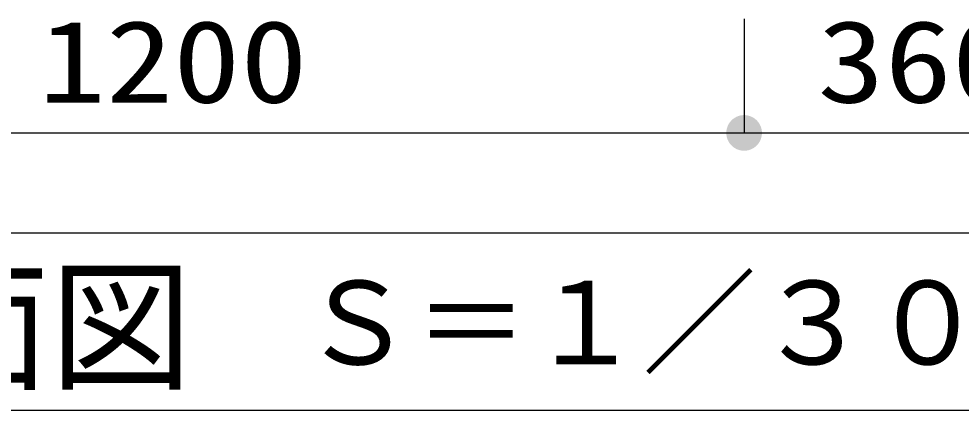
# Model space of a CAD drawing. Units: millimetres, scale not verified. Extents: x -8093 to 8093, y -5792 to 5792.
# Drawn here: x 812 to 1804, y -4527 to -4115 of the extents above; entities that cross this region are included whole.
import ezdxf
from ezdxf.enums import TextEntityAlignment as Align

# ---------------------------------------------------------------- set-up
doc = ezdxf.new("R2010")
doc.units = ezdxf.units.MM
doc.header["$LTSCALE"] = 30
doc.layers.add('0-1_00クル-フ-0躯体', color=3, linetype='Continuous', lineweight=25)
doc.layers.add('0-4_00クル-フ-6寸法', color=132, linetype='Continuous', lineweight=25)
doc.styles.add('ＭＳ ゴシック', font='')
doc.styles.get('ＭＳ ゴシック').set_extended_font_data('MS Gothic')

msp = doc.modelspace()

# ---------------------------------------------------------------- linework, layer by layer
at = {"layer": '0-1_00クル-フ-0躯体'}
msp.add_lwpolyline([(2042.63, -4527.05), (2042.63, -4340.74), (13.3, -4340.74), (13.3, -4527.05)], close=True, dxfattribs=at)
at = {"layer": '0-4_00クル-フ-6寸法', "color": 4}
for p, q in [((1575.22, -4115.44), (1575.22, -4235.44)), ((1575.22, -4115.44), (1575.22, -4235.44)), ((375.22, -4235.44), (1575.22, -4235.44)), ((1575.22, -4235.44), (1935.22, -4235.44))]:
    msp.add_line(p, q, dxfattribs=at)
at = {"layer": '0-4_00クル-フ-6寸法'}
for points in [[(1575.22, -4235.44), (1560.05, -4224.42), (1561.55, -4222.6)], [(1575.22, -4235.44), (1560.05, -4224.42), (1561.55, -4222.6)], [(1575.22, -4235.44), (1561.55, -4222.6), (1563.26, -4220.99)], [(1575.22, -4235.44), (1561.55, -4222.6), (1563.26, -4220.99)], [(1575.22, -4235.44), (1563.26, -4220.99), (1565.17, -4219.61)], [(1575.22, -4235.44), (1563.26, -4220.99), (1565.17, -4219.61)], [(1575.22, -4235.44), (1565.17, -4219.61), (1567.23, -4218.47)], [(1575.22, -4235.44), (1565.17, -4219.61), (1567.23, -4218.47)], [(1575.22, -4235.44), (1567.23, -4218.47), (1569.42, -4217.6)], [(1575.22, -4235.44), (1567.23, -4218.47), (1569.42, -4217.6)], [(1575.22, -4235.44), (1569.42, -4217.6), (1571.7, -4217.02)], [(1575.22, -4235.44), (1569.42, -4217.6), (1571.7, -4217.02)], [(1575.22, -4235.44), (1571.7, -4217.02), (1574.04, -4216.72)], [(1575.22, -4235.44), (1571.7, -4217.02), (1574.04, -4216.72)], [(1575.22, -4235.44), (1574.04, -4216.72), (1576.39, -4216.72)], [(1575.22, -4235.44), (1574.04, -4216.72), (1576.39, -4216.72)], [(1575.22, -4235.44), (1576.39, -4216.72), (1578.73, -4217.02)], [(1575.22, -4235.44), (1576.39, -4216.72), (1578.73, -4217.02)], [(1575.22, -4235.44), (1578.73, -4217.02), (1581.01, -4217.6)], [(1575.22, -4235.44), (1578.73, -4217.02), (1581.01, -4217.6)], [(1575.22, -4235.44), (1581.01, -4217.6), (1583.2, -4218.47)], [(1575.22, -4235.44), (1581.01, -4217.6), (1583.2, -4218.47)], [(1575.22, -4235.44), (1583.2, -4218.47), (1585.26, -4219.61)], [(1575.22, -4235.44), (1583.2, -4218.47), (1585.26, -4219.61)], [(1575.22, -4235.44), (1585.26, -4219.61), (1587.17, -4220.99)], [(1575.22, -4235.44), (1585.26, -4219.61), (1587.17, -4220.99)], [(1575.22, -4235.44), (1587.17, -4220.99), (1588.88, -4222.6)], [(1575.22, -4235.44), (1587.17, -4220.99), (1588.88, -4222.6)], [(1575.22, -4235.44), (1588.88, -4222.6), (1590.38, -4224.42)], [(1575.22, -4235.44), (1588.88, -4222.6), (1590.38, -4224.42)], [(1575.22, -4235.44), (1556.47, -4235.44), (1556.61, -4233.09)], [(1575.22, -4235.44), (1556.47, -4235.44), (1556.61, -4233.09)], [(1575.22, -4235.44), (1556.61, -4233.09), (1557.05, -4230.77)], [(1575.22, -4235.44), (1556.61, -4233.09), (1557.05, -4230.77)], [(1575.22, -4235.44), (1557.05, -4230.77), (1557.78, -4228.53)], [(1575.22, -4235.44), (1557.05, -4230.77), (1557.78, -4228.53)], [(1575.22, -4235.44), (1557.78, -4228.53), (1558.78, -4226.4)], [(1575.22, -4235.44), (1557.78, -4228.53), (1558.78, -4226.4)], [(1575.22, -4235.44), (1558.78, -4226.4), (1560.05, -4224.42)], [(1575.22, -4235.44), (1558.78, -4226.4), (1560.05, -4224.42)], [(1575.22, -4235.44), (1590.38, -4224.42), (1591.65, -4226.4)], [(1575.22, -4235.44), (1590.38, -4224.42), (1591.65, -4226.4)], [(1575.22, -4235.44), (1591.65, -4226.4), (1592.65, -4228.53)], [(1575.22, -4235.44), (1591.65, -4226.4), (1592.65, -4228.53)], [(1575.22, -4235.44), (1592.65, -4228.53), (1593.38, -4230.77)], [(1575.22, -4235.44), (1592.65, -4228.53), (1593.38, -4230.77)], [(1575.22, -4235.44), (1593.38, -4230.77), (1593.82, -4233.09)], [(1575.22, -4235.44), (1593.38, -4230.77), (1593.82, -4233.09)], [(1575.22, -4235.44), (1593.82, -4233.09), (1593.97, -4235.44)], [(1575.22, -4235.44), (1593.82, -4233.09), (1593.97, -4235.44)], [(1575.22, -4235.44), (1556.61, -4237.79), (1556.47, -4235.44)], [(1575.22, -4235.44), (1556.61, -4237.79), (1556.47, -4235.44)], [(1575.22, -4235.44), (1557.05, -4240.1), (1556.61, -4237.79)], [(1575.22, -4235.44), (1557.05, -4240.1), (1556.61, -4237.79)], [(1575.22, -4235.44), (1557.78, -4242.34), (1557.05, -4240.1)], [(1575.22, -4235.44), (1557.78, -4242.34), (1557.05, -4240.1)], [(1575.22, -4235.44), (1558.78, -4244.47), (1557.78, -4242.34)], [(1575.22, -4235.44), (1558.78, -4244.47), (1557.78, -4242.34)], [(1575.22, -4235.44), (1560.05, -4246.46), (1558.78, -4244.47)], [(1575.22, -4235.44), (1560.05, -4246.46), (1558.78, -4244.47)], [(1575.22, -4235.44), (1561.55, -4248.27), (1560.05, -4246.46)], [(1575.22, -4235.44), (1561.55, -4248.27), (1560.05, -4246.46)], [(1575.22, -4235.44), (1563.26, -4249.88), (1561.55, -4248.27)], [(1575.22, -4235.44), (1563.26, -4249.88), (1561.55, -4248.27)], [(1575.22, -4235.44), (1565.17, -4251.27), (1563.26, -4249.88)], [(1575.22, -4235.44), (1565.17, -4251.27), (1563.26, -4249.88)], [(1575.22, -4235.44), (1567.23, -4252.4), (1565.17, -4251.27)], [(1575.22, -4235.44), (1567.23, -4252.4), (1565.17, -4251.27)], [(1575.22, -4235.44), (1569.42, -4253.27), (1567.23, -4252.4)], [(1575.22, -4235.44), (1569.42, -4253.27), (1567.23, -4252.4)], [(1575.22, -4235.44), (1571.7, -4253.85), (1569.42, -4253.27)], [(1575.22, -4235.44), (1571.7, -4253.85), (1569.42, -4253.27)], [(1575.22, -4235.44), (1574.04, -4254.15), (1571.7, -4253.85)], [(1575.22, -4235.44), (1574.04, -4254.15), (1571.7, -4253.85)], [(1575.22, -4235.44), (1576.39, -4254.15), (1574.04, -4254.15)], [(1575.22, -4235.44), (1576.39, -4254.15), (1574.04, -4254.15)], [(1575.22, -4235.44), (1578.73, -4253.85), (1576.39, -4254.15)], [(1575.22, -4235.44), (1581.01, -4253.27), (1578.73, -4253.85)], [(1575.22, -4235.44), (1583.2, -4252.4), (1581.01, -4253.27)], [(1575.22, -4235.44), (1585.26, -4251.27), (1583.2, -4252.4)], [(1575.22, -4235.44), (1587.17, -4249.88), (1585.26, -4251.27)], [(1575.22, -4235.44), (1588.88, -4248.27), (1587.17, -4249.88)], [(1575.22, -4235.44), (1590.38, -4246.46), (1588.88, -4248.27)], [(1575.22, -4235.44), (1591.65, -4244.47), (1590.38, -4246.46)], [(1575.22, -4235.44), (1592.65, -4242.34), (1591.65, -4244.47)], [(1575.22, -4235.44), (1593.38, -4240.1), (1592.65, -4242.34)], [(1575.22, -4235.44), (1593.82, -4237.79), (1593.38, -4240.1)], [(1575.22, -4235.44), (1593.97, -4235.44), (1593.82, -4237.79)], [(1575.22, -4235.44), (1578.73, -4253.85), (1576.39, -4254.15)], [(1575.22, -4235.44), (1581.01, -4253.27), (1578.73, -4253.85)], [(1575.22, -4235.44), (1583.2, -4252.4), (1581.01, -4253.27)], [(1575.22, -4235.44), (1585.26, -4251.27), (1583.2, -4252.4)], [(1575.22, -4235.44), (1587.17, -4249.88), (1585.26, -4251.27)], [(1575.22, -4235.44), (1588.88, -4248.27), (1587.17, -4249.88)], [(1575.22, -4235.44), (1590.38, -4246.46), (1588.88, -4248.27)], [(1575.22, -4235.44), (1591.65, -4244.47), (1590.38, -4246.46)], [(1575.22, -4235.44), (1592.65, -4242.34), (1591.65, -4244.47)], [(1575.22, -4235.44), (1593.38, -4240.1), (1592.65, -4242.34)], [(1575.22, -4235.44), (1593.82, -4237.79), (1593.38, -4240.1)], [(1575.22, -4235.44), (1593.97, -4235.44), (1593.82, -4237.79)]]:
    msp.add_solid(points, dxfattribs=at)

# ---------------------------------------------------------------- texts
at = {"layer": '0-1_00クル-フ-0躯体', "color": 4, "style": 'ＭＳ ゴシック'}
for s, height, p in [('Ｂ－Ｂ断面図', 110, (94.54, -4527.02)), ('Ｓ＝１／３０', 87.98, (1108.1, -4505.35))]:
    msp.add_text(s, height=height, dxfattribs=at).set_placement(p, align=Align.BOTTOM_LEFT)
at = {"layer": '0-4_00クル-フ-6寸法', "color": 3, "style": 'ＭＳ ゴシック', "width": 1.2}
for s, p in [('1200', (832.93, -4229.59)), ('360', (1652.36, -4229.59))]:
    msp.add_text(s, height=86.66, dxfattribs=at).set_placement(p, align=Align.BOTTOM_LEFT)

doc.saveas('drawing.dxf')
